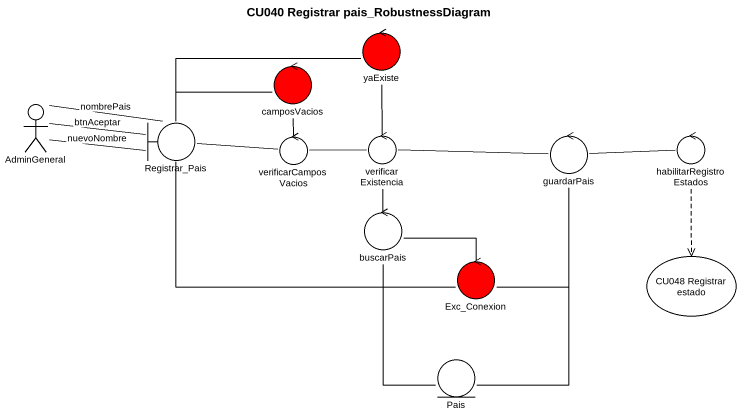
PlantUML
@startuml
title CU040 Registrar pais_RobustnessDiagram
control yaExiste #FF0000
control camposVacios #FF0000
actor AdminGeneral
boundary Registrar_Pais
control verificarCamposVacios
control verificarExistencia
control guardarPais
control habilitarRegistroEstados
control buscarPais
control Exc_Conexion #FF0000
usecase "CU048 Registrar estado" as CU048_Registrar_estado
entity Pais
yaExiste -left- Registrar_Pais
yaExiste -- verificarExistencia
camposVacios -- Registrar_Pais
camposVacios -- verificarCamposVacios
AdminGeneral -right- Registrar_Pais : nombrePais
AdminGeneral -right- Registrar_Pais : btnAceptar
AdminGeneral -right- Registrar_Pais : nuevoNombre
Registrar_Pais -right- verificarCamposVacios
verificarCamposVacios -right- verificarExistencia
verificarExistencia -right- guardarPais
verificarExistencia -- buscarPais
guardarPais -right- habilitarRegistroEstados
guardarPais -- Pais
habilitarRegistroEstados ..> CU048_Registrar_estado
buscarPais -right- Exc_Conexion
buscarPais -- Pais
Exc_Conexion -left- Registrar_Pais
Exc_Conexion -up- guardarPais
@enduml
